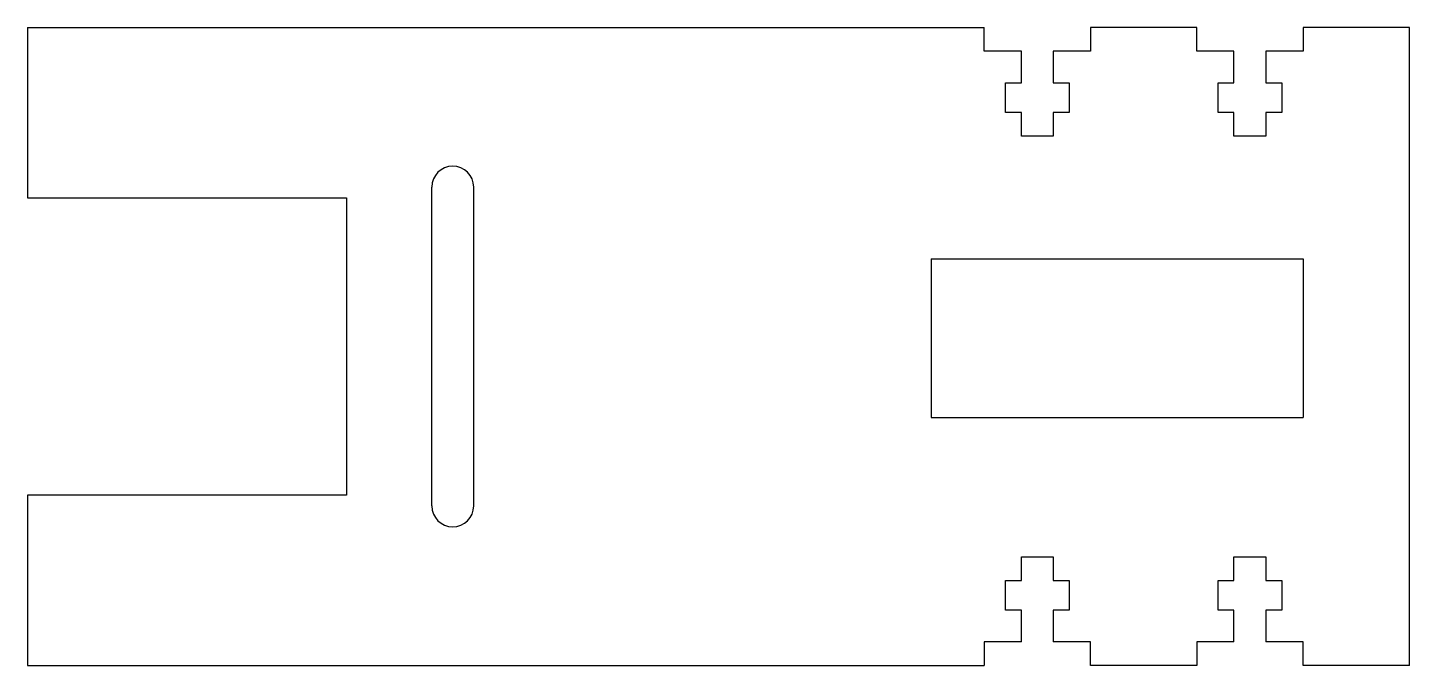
# Model space of a CAD drawing. Extents: x -3.25 to 3.25, y -1.5 to 1.5.
import ezdxf

# ---------------------------------------------------------------- set-up
doc = ezdxf.new("R2010")
doc.units = 0
doc.header["$MEASUREMENT"] = 0
doc.layers.add('MODELSKETCH_VISIBLE', color=7, linetype='CONTINUOUS')

msp = doc.modelspace()

# ---------------------------------------------------------------- linework, layer by layer
at = {"layer": 'MODELSKETCH_VISIBLE'}
for p, q in [((-3.25, 1.5), (1.25, 1.5)), ((-3.25, 1.5), (-3.25, 0.7)), ((1.25, 1.39), (1.25, 1.5)), ((2.25, 1.5), (1.75, 1.5)), ((1.75, 1.5), (1.75, 1.39)), ((2.25, 1.39), (2.25, 1.5)), ((3.25, 1.5), (2.75, 1.5)), ((2.75, 1.5), (2.75, 1.39)), ((3.25, -1.5), (3.25, 1.5)), ((1.425, 1.39), (1.25, 1.39)), ((1.425, 1.24), (1.425, 1.39)), ((1.75, 1.39), (1.575, 1.39)), ((1.575, 1.39), (1.575, 1.24)), ((2.425, 1.39), (2.25, 1.39)), ((2.425, 1.24), (2.425, 1.39)), ((2.75, 1.39), (2.575, 1.39)), ((2.575, 1.39), (2.575, 1.24)), ((1.35, 1.1), (1.35, 1.24)), ((1.35, 1.24), (1.425, 1.24)), ((1.575, 1.24), (1.65, 1.24)), ((1.65, 1.24), (1.65, 1.1)), ((2.35, 1.1), (2.35, 1.24)), ((2.35, 1.24), (2.425, 1.24)), ((2.575, 1.24), (2.65, 1.24)), ((2.65, 1.24), (2.65, 1.1)), ((1.425, 1.1), (1.35, 1.1)), ((1.425, 0.99), (1.425, 1.1)), ((1.65, 1.1), (1.575, 1.1)), ((1.575, 1.1), (1.575, 0.99)), ((2.425, 1.1), (2.35, 1.1)), ((2.425, 0.99), (2.425, 1.1)), ((2.65, 1.1), (2.575, 1.1)), ((2.575, 1.1), (2.575, 0.99)), ((1.575, 0.99), (1.425, 0.99)), ((2.575, 0.99), (2.425, 0.99)), ((-1.3484, -0.75), (-1.3484, 0.75)), ((-1.1516, -0.75), (-1.1516, 0.75)), ((-3.25, 0.7), (-1.75, 0.7)), ((-1.75, 0.7), (-1.75, -0.7)), ((1, 0.4129), (1, -0.3334)), ((1, 0.4129), (2.75, 0.4129)), ((2.75, 0.4129), (2.75, -0.3334)), ((1, -0.3334), (2.75, -0.3334)), ((-1.75, -0.7), (-3.25, -0.7)), ((-3.25, -0.7), (-3.25, -1.5)), ((1.425, -1.1), (1.425, -0.99)), ((1.425, -0.99), (1.575, -0.99)), ((1.575, -0.99), (1.575, -1.1)), ((2.425, -1.1), (2.425, -0.99)), ((2.425, -0.99), (2.575, -0.99)), ((2.575, -0.99), (2.575, -1.1)), ((1.35, -1.24), (1.35, -1.1)), ((1.35, -1.1), (1.425, -1.1)), ((1.575, -1.1), (1.65, -1.1)), ((1.65, -1.1), (1.65, -1.24)), ((2.35, -1.24), (2.35, -1.1)), ((2.35, -1.1), (2.425, -1.1)), ((2.575, -1.1), (2.65, -1.1)), ((2.65, -1.1), (2.65, -1.24)), ((1.425, -1.24), (1.35, -1.24)), ((1.425, -1.39), (1.425, -1.24)), ((1.65, -1.24), (1.575, -1.24)), ((1.575, -1.24), (1.575, -1.39)), ((2.425, -1.24), (2.35, -1.24)), ((2.425, -1.39), (2.425, -1.24)), ((2.65, -1.24), (2.575, -1.24)), ((2.575, -1.24), (2.575, -1.39)), ((1.25, -1.39), (1.25, -1.5)), ((1.425, -1.39), (1.25, -1.39)), ((1.75, -1.39), (1.575, -1.39)), ((1.75, -1.5), (1.75, -1.39)), ((2.25, -1.39), (2.25, -1.5)), ((2.425, -1.39), (2.25, -1.39)), ((2.75, -1.39), (2.575, -1.39)), ((2.75, -1.5), (2.75, -1.39)), ((-3.25, -1.5), (1.25, -1.5)), ((2.25, -1.5), (1.75, -1.5)), ((3.25, -1.5), (2.75, -1.5))]:
    msp.add_line(p, q, dxfattribs=at)
for centre, start, end in [((-1.25, 0.75), 0, 180), ((-1.25, -0.75), 180, 0)]:
    msp.add_arc(centre, 0.0984, start, end, dxfattribs=at)

doc.saveas('drawing.dxf')
